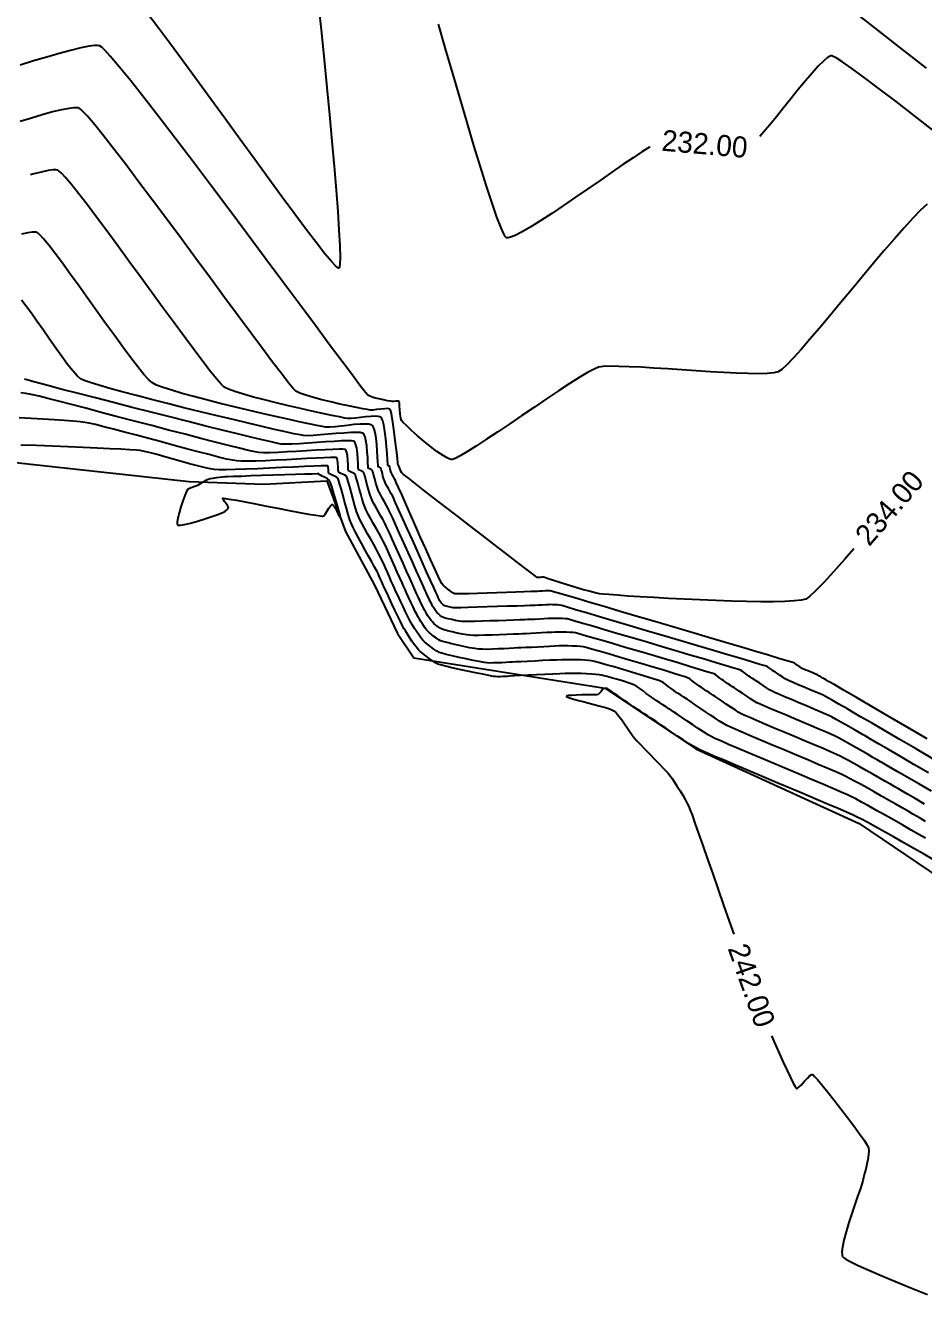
# Model space of a CAD drawing. Header units: metres. Extents: x 708931 to 723899, y 5405153 to 5413472.
# Drawn here: x 709429.8 to 709600.9, y 5411694.6 to 5411936.3 of the extents above; entities that cross this region are included whole.
import ezdxf

# ---------------------------------------------------------------- set-up
doc = ezdxf.new("R2010")
doc.units = ezdxf.units.M
doc.header["$LTSCALE"] = 12.7
doc.header["$MEASUREMENT"] = 0
for name, color, linetype in [('CONT-MJR1', 252, 'Continuous'), ('CONT-MNR1', 251, 'Continuous'), ('contornos2', 7, 'Continuous')]:
    doc.layers.add(name, color=color, linetype=linetype)

msp = doc.modelspace()

# ---------------------------------------------------------------- linework, layer by layer
at = {"layer": 'CONT-MJR1', "flags": 128}
for points, elevation in [([(709601.56, 5411800.42), (709597.72, 5411802.66), (709594.13, 5411804.75), (709590.89, 5411806.64), (709588.05, 5411808.29), (709585.71, 5411809.66), (709583.92, 5411810.7), (709582.77, 5411811.37), (709582.34, 5411811.62), (709582.05, 5411811.79), (709581.68, 5411812), (709581.28, 5411812.23), (709580.91, 5411812.43), (709580.62, 5411812.59), (709580.28, 5411812.74), (709579.74, 5411812.97), (709579.1, 5411813.24), (709578.48, 5411813.5), (709577.98, 5411813.71), (709577.73, 5411813.82), (709577.53, 5411813.95), (709577.27, 5411814.12), (709577.03, 5411814.28), (709576.89, 5411814.38), (709576.76, 5411814.46), (709576.6, 5411814.57), (709576.48, 5411814.65), (709576.37, 5411814.73), (709576.24, 5411814.82), (709576.13, 5411814.89), (709575.78, 5411815), (709574.82, 5411815.29), (709573.31, 5411815.74), (709571.32, 5411816.33), (709568.91, 5411817.04), (709566.16, 5411817.86), (709563.14, 5411818.75), (709559.91, 5411819.71), (709556.54, 5411820.71), (709553.1, 5411821.73), (709549.66, 5411822.75), (709546.29, 5411823.75), (709543.06, 5411824.7), (709540.03, 5411825.6), (709537.27, 5411826.41), (709534.85, 5411827.13), (709532.85, 5411827.72), (709531.33, 5411828.17), (709530.35, 5411828.45), (709529.99, 5411828.56), (709529.72, 5411828.58), (709529.37, 5411828.59), (709529.1, 5411828.59), (709528.79, 5411828.58), (709528.29, 5411828.56), (709527.75, 5411828.53), (709527.33, 5411828.51), (709526.95, 5411828.5), (709526.08, 5411828.46), (709524.8, 5411828.4), (709523.22, 5411828.34), (709521.44, 5411828.27), (709519.55, 5411828.2), (709517.66, 5411828.14), (709515.87, 5411828.08), (709514.26, 5411828.04), (709512.95, 5411828.02), (709512.03, 5411828.02), (709511.59, 5411828.06), (709511.21, 5411828.23), (709510.75, 5411828.53), (709510.26, 5411828.9), (709509.78, 5411829.3), (709509.37, 5411829.68), (709509.08, 5411830), (709508.85, 5411830.43), (709508.39, 5411831.41), (709507.73, 5411832.83), (709506.93, 5411834.6), (709506.02, 5411836.63), (709505.05, 5411838.79), (709504.07, 5411841.01), (709503.11, 5411843.16), (709502.23, 5411845.17), (709501.45, 5411846.92), (709500.83, 5411848.31), (709500.42, 5411849.25), (709500.25, 5411849.64), (709500.08, 5411849.95), (709499.86, 5411850.34), (709499.64, 5411850.73), (709499.5, 5411851.03), (709499.39, 5411851.35), (709499.27, 5411851.78), (709499.16, 5411852.17), (709499.1, 5411852.36), (709498.97, 5411852.42), (709498.84, 5411852.49), (709498.82, 5411852.8), (709498.76, 5411853.59), (709498.67, 5411854.73), (709498.55, 5411856.1), (709498.4, 5411857.56), (709498.22, 5411858.97), (709498.02, 5411860.21), (709497.84, 5411860.98), (709497.69, 5411861.39), (709497.58, 5411861.57), (709497.53, 5411861.63), (709497.47, 5411861.67), (709497.3, 5411861.75), (709496.96, 5411861.83), (709496.4, 5411861.86), (709495.54, 5411861.82), (709494.58, 5411861.72), (709493.59, 5411861.6), (709492.65, 5411861.48), (709491.83, 5411861.41), (709491.19, 5411861.42), (709490.63, 5411861.51), (709489.59, 5411861.71), (709488.14, 5411862), (709486.37, 5411862.37), (709484.35, 5411862.81), (709482.16, 5411863.3), (709479.87, 5411863.83), (709477.56, 5411864.38), (709475.31, 5411864.95), (709473.2, 5411865.5), (709471.3, 5411866.04), (709469.69, 5411866.55), (709468.44, 5411867.01), (709467.64, 5411867.41), (709467.07, 5411867.94), (709466.18, 5411868.96), (709465, 5411870.43), (709463.57, 5411872.29), (709461.92, 5411874.48), (709460.09, 5411876.94), (709458.12, 5411879.62), (709456.04, 5411882.46), (709453.88, 5411885.41), (709451.7, 5411888.41), (709449.51, 5411891.4), (709447.37, 5411894.32), (709445.3, 5411897.13), (709443.34, 5411899.76), (709441.53, 5411902.16), (709439.9, 5411904.27), (709438.49, 5411906.03), (709437.35, 5411907.39), (709436.64, 5411908.16), (709436.24, 5411908.52), (709436.05, 5411908.66), (709435.97, 5411908.69), (709435.85, 5411908.72), (709435.57, 5411908.76), (709435.04, 5411908.75), (709434.14, 5411908.64), (709432.75, 5411908.35), (709431.13, 5411907.93), (709430.76, 5411907.82)], 235), ([(709601.23, 5411784.72), (709600.2, 5411785.32), (709599.52, 5411785.71), (709598.82, 5411786.11), (709597.89, 5411786.64), (709596.78, 5411787.27), (709595.54, 5411787.99), (709594.2, 5411788.75), (709592.81, 5411789.54), (709591.42, 5411790.33), (709590.08, 5411791.08), (709588.82, 5411791.78), (709587.7, 5411792.4), (709586.77, 5411792.9), (709586.05, 5411793.27), (709585.31, 5411793.61), (709584.14, 5411794.13), (709582.61, 5411794.78), (709580.8, 5411795.55), (709578.78, 5411796.41), (709576.62, 5411797.31), (709574.41, 5411798.25), (709572.2, 5411799.17), (709570.09, 5411800.06), (709568.13, 5411800.89), (709566.41, 5411801.62), (709564.99, 5411802.24), (709563.96, 5411802.69), (709563.38, 5411802.97), (709562.77, 5411803.32), (709562.01, 5411803.79), (709561.15, 5411804.35), (709560.24, 5411804.96), (709559.34, 5411805.57), (709558.49, 5411806.15), (709557.75, 5411806.65), (709557.17, 5411807.05), (709556.81, 5411807.29), (709556.37, 5411807.58), (709555.79, 5411807.96), (709555.16, 5411808.37), (709554.54, 5411808.78), (709553.99, 5411809.14), (709553.59, 5411809.41), (709553.21, 5411809.68), (709552.75, 5411810.03), (709552.23, 5411810.42), (709551.71, 5411810.81), (709551.23, 5411811.13), (709550.84, 5411811.36), (709550.41, 5411811.52), (709549.54, 5411811.81), (709548.32, 5411812.19), (709546.85, 5411812.64), (709545.22, 5411813.13), (709543.54, 5411813.62), (709541.9, 5411814.11), (709540.38, 5411814.54), (709539.1, 5411814.9), (709538.14, 5411815.16), (709537.59, 5411815.28), (709537.03, 5411815.35), (709536.3, 5411815.41), (709535.49, 5411815.45), (709534.65, 5411815.47), (709533.83, 5411815.49), (709533.11, 5411815.5), (709532.53, 5411815.5), (709531.93, 5411815.48), (709530.94, 5411815.44), (709529.68, 5411815.39), (709528.26, 5411815.32), (709526.78, 5411815.24), (709525.36, 5411815.17), (709524.11, 5411815.1), (709523.13, 5411815.06), (709522.55, 5411815.03), (709522, 5411815), (709521.31, 5411814.97), (709520.53, 5411814.93), (709519.73, 5411814.89), (709518.95, 5411814.87), (709518.26, 5411814.86), (709517.72, 5411814.89), (709517.15, 5411814.97), (709516.23, 5411815.14), (709515.05, 5411815.37), (709513.73, 5411815.65), (709512.37, 5411815.94), (709511.07, 5411816.23), (709509.94, 5411816.5), (709509.08, 5411816.72), (709508.6, 5411816.88), (709508.15, 5411817.13), (709507.59, 5411817.5), (709506.99, 5411817.94), (709506.4, 5411818.4), (709505.88, 5411818.84), (709505.5, 5411819.2), (709505.16, 5411819.6), (709504.75, 5411820.16), (709504.32, 5411820.8), (709503.89, 5411821.45), (709503.52, 5411822.05), (709503.24, 5411822.52), (709503, 5411822.98), (709502.64, 5411823.7), (709502.2, 5411824.6), (709501.72, 5411825.62), (709501.22, 5411826.66), (709500.76, 5411827.65), (709500.36, 5411828.5), (709500.07, 5411829.13), (709499.8, 5411829.72), (709499.47, 5411830.45), (709499.11, 5411831.28), (709498.72, 5411832.15), (709498.34, 5411833.02), (709497.97, 5411833.85), (709497.63, 5411834.58), (709497.36, 5411835.16), (709497.06, 5411835.72), (709496.64, 5411836.49), (709496.12, 5411837.41), (709495.55, 5411838.43), (709494.96, 5411839.49), (709494.38, 5411840.53), (709493.87, 5411841.5), (709493.44, 5411842.33), (709493.15, 5411842.97), (709492.87, 5411843.74), (709492.55, 5411844.78), (709492.21, 5411845.97), (709491.87, 5411847.21), (709491.55, 5411848.39), (709491.27, 5411849.4), (709491.06, 5411850.12), (709490.93, 5411850.45), (709490.63, 5411850.65), (709490.18, 5411850.84), (709489.74, 5411851.03), (709489.46, 5411851.23), (709489.38, 5411851.59), (709489.34, 5411852.22), (709489.3, 5411852.95), (709489.25, 5411853.47), (709489.18, 5411853.77), (709489.11, 5411853.91), (709489.07, 5411853.95), (709489.04, 5411853.96), (709488.93, 5411853.98), (709488.6, 5411854), (709487.91, 5411853.99), (709486.7, 5411853.95), (709485.18, 5411853.88), (709483.41, 5411853.79), (709481.49, 5411853.69), (709479.48, 5411853.58), (709477.47, 5411853.48), (709475.52, 5411853.39), (709473.73, 5411853.32), (709472.16, 5411853.28), (709470.9, 5411853.28), (709470.02, 5411853.33), (709469.26, 5411853.46), (709468.09, 5411853.71), (709466.57, 5411854.08), (709464.75, 5411854.54), (709462.69, 5411855.08), (709460.46, 5411855.67), (709458.11, 5411856.3), (709455.69, 5411856.95), (709453.28, 5411857.6), (709450.91, 5411858.24), (709448.66, 5411858.84), (709446.57, 5411859.38), (709444.72, 5411859.86), (709443.15, 5411860.25), (709441.92, 5411860.53), (709441.1, 5411860.69), (709440.18, 5411860.8), (709438.85, 5411860.92), (709437.18, 5411861.05), (709435.25, 5411861.19), (709433.12, 5411861.32), (709430.87, 5411861.45), (709428.57, 5411861.56)], 240)]:
    msp.add_lwpolyline(points, dxfattribs=dict(at, elevation=elevation))
at = {"layer": 'CONT-MNR1', "flags": 128}
for points, elevation in [([(709485.63, 5411939.92), (709486.15, 5411934.88), (709486.67, 5411929.7), (709487.18, 5411924.46), (709487.68, 5411919.27), (709488.15, 5411914.22), (709488.58, 5411909.41), (709488.95, 5411904.91), (709489.27, 5411900.84), (709489.5, 5411897.28), (709489.66, 5411894.33), (709489.71, 5411892.08), (709489.68, 5411890.85), (709489.6, 5411890.28), (709489.53, 5411890.09), (709489.48, 5411890.05), (709489.43, 5411890.05), (709489.26, 5411890.13), (709488.87, 5411890.46), (709488.12, 5411891.26), (709486.83, 5411892.79), (709485.2, 5411894.86), (709483.27, 5411897.39), (709481.08, 5411900.32), (709478.69, 5411903.57), (709476.13, 5411907.07), (709473.45, 5411910.75), (709470.69, 5411914.56), (709467.9, 5411918.41), (709465.12, 5411922.23), (709462.39, 5411925.97), (709459.77, 5411929.54), (709457.29, 5411932.88), (709455, 5411935.92), (709452.95, 5411938.59)], 232), ([(709601.4, 5411928.15), (709596.29, 5411932.12), (709591.25, 5411936.04), (709586.37, 5411939.84)], 231), ([(709548.74, 5411913.16), (709548.62, 5411913.09), (709547.21, 5411912.2), (709545.52, 5411911.07), (709543.59, 5411909.76), (709541.48, 5411908.3), (709539.24, 5411906.75), (709536.92, 5411905.15), (709534.58, 5411903.54), (709532.27, 5411901.97), (709530.05, 5411900.48), (709527.96, 5411899.12), (709526.06, 5411897.94), (709524.4, 5411896.97), (709523.03, 5411896.26), (709522.19, 5411895.92), (709521.72, 5411895.8), (709521.5, 5411895.8), (709521.41, 5411895.82), (709521.34, 5411895.86), (709521.18, 5411896.05), (709520.88, 5411896.57), (709520.38, 5411897.7), (709519.6, 5411899.76), (709518.68, 5411902.44), (709517.63, 5411905.67), (709516.47, 5411909.36), (709515.22, 5411913.43), (709513.91, 5411917.8), (709512.56, 5411922.37), (709511.18, 5411927.08), (709509.8, 5411931.83), (709508.43, 5411936.53)], 232), ([(709601.53, 5411902.23), (709600.28, 5411901.06), (709598.81, 5411899.54), (709597.14, 5411897.72), (709595.31, 5411895.65), (709593.36, 5411893.38), (709591.32, 5411890.97), (709589.22, 5411888.47), (709587.11, 5411885.94), (709585.02, 5411883.42), (709582.97, 5411880.97), (709581.02, 5411878.65), (709579.19, 5411876.51), (709577.52, 5411874.59), (709576.05, 5411872.96), (709574.8, 5411871.67), (709573.83, 5411870.76), (709573.15, 5411870.31), (709572.33, 5411870.11), (709571.07, 5411869.99), (709569.43, 5411869.95), (709567.46, 5411869.98), (709565.23, 5411870.06), (709562.78, 5411870.17), (709560.19, 5411870.33), (709557.51, 5411870.5), (709554.8, 5411870.68), (709552.11, 5411870.86), (709549.5, 5411871.03), (709547.04, 5411871.17), (709544.79, 5411871.29), (709542.79, 5411871.35), (709541.11, 5411871.37), (709539.81, 5411871.32), (709538.95, 5411871.19), (709538.08, 5411870.83), (709536.81, 5411870.15), (709535.22, 5411869.2), (709533.36, 5411868.02), (709531.29, 5411866.66), (709529.06, 5411865.18), (709526.73, 5411863.61), (709524.36, 5411862), (709522.02, 5411860.41), (709519.75, 5411858.88), (709517.61, 5411857.46), (709515.67, 5411856.19), (709513.98, 5411855.12), (709512.6, 5411854.31), (709511.76, 5411853.87), (709511.3, 5411853.68), (709511.08, 5411853.62), (709511, 5411853.62), (709510.88, 5411853.63), (709510.61, 5411853.7), (709510.11, 5411853.91), (709509.32, 5411854.36), (709508.17, 5411855.13), (709506.93, 5411856.07), (709505.66, 5411857.1), (709504.43, 5411858.15), (709503.32, 5411859.14), (709502.4, 5411860), (709501.76, 5411860.65), (709501.44, 5411861.02), (709501.28, 5411861.51), (709501.17, 5411862.23), (709501.1, 5411863.05), (709501.04, 5411863.83), (709501, 5411864.33), (709500.96, 5411864.58), (709500.93, 5411864.68), (709500.92, 5411864.7), (709500.89, 5411864.72), (709500.8, 5411864.74), (709500.63, 5411864.74), (709500.33, 5411864.72), (709499.95, 5411864.67), (709499.66, 5411864.66), (709499.36, 5411864.7), (709498.76, 5411864.81), (709497.97, 5411864.96), (709497.09, 5411865.15), (709496.23, 5411865.37), (709495.5, 5411865.61), (709494.99, 5411865.85), (709494.56, 5411866.35), (709493.56, 5411867.65), (709492.05, 5411869.65), (709490.08, 5411872.29), (709487.71, 5411875.47), (709485.01, 5411879.1), (709482.03, 5411883.12), (709478.83, 5411887.43), (709475.47, 5411891.95), (709472.01, 5411896.6), (709468.5, 5411901.29), (709465.01, 5411905.94), (709461.59, 5411910.48), (709458.3, 5411914.8), (709455.21, 5411918.84), (709452.36, 5411922.51), (709449.83, 5411925.72), (709447.66, 5411928.39), (709445.92, 5411930.44), (709444.88, 5411931.58), (709444.32, 5411932.12), (709444.05, 5411932.31), (709443.96, 5411932.35), (709443.84, 5411932.39), (709443.54, 5411932.42), (709442.95, 5411932.41), (709441.93, 5411932.29), (709440.31, 5411931.98), (709438.38, 5411931.52), (709436.2, 5411930.93), (709433.83, 5411930.25), (709431.33, 5411929.49), (709428.78, 5411928.69)], 233), ([(709602.88, 5411916.1), (709599.13, 5411919.03), (709595.61, 5411921.75), (709592.4, 5411924.2), (709589.56, 5411926.33), (709587.17, 5411928.08), (709585.28, 5411929.39), (709584.17, 5411930.08), (709583.61, 5411930.37), (709583.36, 5411930.46), (709583.28, 5411930.46), (709583.18, 5411930.45), (709582.94, 5411930.36), (709582.51, 5411930.09), (709581.82, 5411929.52), (709580.79, 5411928.5), (709579.62, 5411927.2), (709578.34, 5411925.69), (709576.98, 5411924.04), (709575.59, 5411922.31), (709574.19, 5411920.57), (709572.84, 5411918.88), (709571.55, 5411917.31), (709570.38, 5411915.93), (709569.66, 5411915.14)], 232), ([(709587.56, 5411836.59), (709585.85, 5411834.65), (709583.69, 5411832.24), (709581.82, 5411830.22), (709580.29, 5411828.64), (709579.14, 5411827.56), (709578.41, 5411827.05), (709577.56, 5411826.83), (709576.21, 5411826.68), (709574.44, 5411826.58), (709572.29, 5411826.53), (709569.84, 5411826.53), (709567.15, 5411826.57), (709564.28, 5411826.64), (709561.3, 5411826.74), (709558.26, 5411826.87), (709555.24, 5411827.01), (709552.29, 5411827.16), (709549.49, 5411827.31), (709546.88, 5411827.47), (709544.54, 5411827.62), (709542.53, 5411827.76), (709540.91, 5411827.89), (709539.75, 5411827.99), (709539.11, 5411828.06), (709538.28, 5411828.23), (709537.17, 5411828.52), (709535.85, 5411828.89), (709534.42, 5411829.32), (709532.97, 5411829.76), (709531.59, 5411830.2), (709530.36, 5411830.59), (709529.37, 5411830.92), (709528.71, 5411831.13), (709528.47, 5411831.21), (709528.41, 5411831.21), (709528.35, 5411831.21), (709528.29, 5411831.21), (709528.15, 5411831.19), (709527.84, 5411831.17), (709527.5, 5411831.15), (709527.25, 5411831.18), (709526.93, 5411831.41), (709526.09, 5411832.04), (709524.81, 5411833.01), (709523.17, 5411834.27), (709521.22, 5411835.76), (709519.06, 5411837.43), (709516.75, 5411839.2), (709514.37, 5411841.04), (709511.99, 5411842.88), (709509.68, 5411844.67), (709507.51, 5411846.34), (709505.57, 5411847.85), (709503.93, 5411849.13), (709502.65, 5411850.13), (709501.81, 5411850.79), (709501.49, 5411851.06), (709501.29, 5411851.4), (709501.08, 5411851.9), (709500.9, 5411852.34), (709500.82, 5411852.53), (709500.8, 5411852.59), (709500.77, 5411852.64), (709500.75, 5411852.69), (709500.74, 5411852.74), (709500.71, 5411853.02), (709500.63, 5411853.78), (709500.5, 5411854.92), (709500.34, 5411856.29), (709500.16, 5411857.8), (709499.97, 5411859.32), (709499.76, 5411860.73), (709499.57, 5411861.92), (709499.42, 5411862.64), (709499.32, 5411862.99), (709499.25, 5411863.13), (709499.22, 5411863.16), (709499.17, 5411863.2), (709499.02, 5411863.25), (709498.72, 5411863.3), (709498.21, 5411863.29), (709497.46, 5411863.22), (709496.67, 5411863.12), (709495.96, 5411863.04), (709495.43, 5411863.04), (709494.95, 5411863.11), (709494.05, 5411863.28), (709492.81, 5411863.52), (709491.32, 5411863.82), (709489.67, 5411864.18), (709487.94, 5411864.57), (709486.23, 5411864.99), (709484.62, 5411865.42), (709483.21, 5411865.84), (709482.07, 5411866.25), (709481.31, 5411866.63), (709480.8, 5411867.15), (709479.85, 5411868.29), (709478.53, 5411869.98), (709476.86, 5411872.17), (709474.91, 5411874.77), (709472.7, 5411877.74), (709470.29, 5411880.99), (709467.71, 5411884.48), (709465.03, 5411888.12), (709462.27, 5411891.86), (709459.48, 5411895.63), (709456.71, 5411899.36), (709454.01, 5411902.99), (709451.41, 5411906.45), (709448.96, 5411909.69), (709446.71, 5411912.62), (709444.7, 5411915.19), (709442.98, 5411917.33), (709441.58, 5411918.98), (709440.74, 5411919.89), (709440.27, 5411920.32), (709440.05, 5411920.48), (709439.96, 5411920.52), (709439.85, 5411920.55), (709439.57, 5411920.59), (709439.03, 5411920.58), (709438.09, 5411920.47), (709436.64, 5411920.19), (709434.92, 5411919.78), (709432.99, 5411919.25), (709430.91, 5411918.63), (709428.75, 5411917.96)], 234), ([(709602.59, 5411796.65), (709599.28, 5411798.58), (709596.19, 5411800.38), (709593.38, 5411802.02), (709590.91, 5411803.45), (709588.86, 5411804.65), (709587.27, 5411805.57), (709586.22, 5411806.18), (709585.77, 5411806.44), (709585.31, 5411806.7), (709584.74, 5411807.04), (709584.09, 5411807.41), (709583.41, 5411807.79), (709582.76, 5411808.16), (709582.18, 5411808.48), (709581.71, 5411808.72), (709581.16, 5411808.97), (709580.31, 5411809.34), (709579.25, 5411809.79), (709578.11, 5411810.27), (709576.98, 5411810.74), (709575.99, 5411811.16), (709575.25, 5411811.48), (709574.86, 5411811.65), (709574.49, 5411811.87), (709574.02, 5411812.18), (709573.53, 5411812.51), (709573.12, 5411812.79), (709572.87, 5411812.96), (709572.66, 5411813.1), (709572.38, 5411813.28), (709572.1, 5411813.47), (709571.9, 5411813.6), (709571.72, 5411813.73), (709571.49, 5411813.9), (709571.26, 5411814.07), (709571.07, 5411814.19), (709570.69, 5411814.31), (709569.67, 5411814.61), (709568.1, 5411815.09), (709566.04, 5411815.7), (709563.59, 5411816.43), (709560.81, 5411817.25), (709557.79, 5411818.15), (709554.62, 5411819.09), (709551.36, 5411820.06), (709548.1, 5411821.02), (709544.91, 5411821.96), (709541.89, 5411822.86), (709539.1, 5411823.68), (709536.63, 5411824.41), (709534.56, 5411825.02), (709532.96, 5411825.49), (709531.92, 5411825.79), (709531.51, 5411825.9), (709531.14, 5411825.94), (709530.65, 5411825.96), (709530.16, 5411825.97), (709529.78, 5411825.98), (709529.45, 5411825.97), (709528.9, 5411825.94), (709528.22, 5411825.91), (709527.51, 5411825.87), (709526.86, 5411825.84), (709526.38, 5411825.81), (709525.86, 5411825.8), (709524.82, 5411825.76), (709523.36, 5411825.72), (709521.61, 5411825.66), (709519.69, 5411825.6), (709517.72, 5411825.54), (709515.82, 5411825.49), (709514.11, 5411825.44), (709512.71, 5411825.4), (709511.74, 5411825.38), (709511.33, 5411825.38), (709510.93, 5411825.44), (709510.41, 5411825.55), (709509.93, 5411825.67), (709509.66, 5411825.74), (709509.48, 5411825.86), (709509.26, 5411826.02), (709509.1, 5411826.17), (709508.96, 5411826.34), (709508.8, 5411826.58), (709508.68, 5411826.77), (709508.58, 5411826.98), (709508.41, 5411827.33), (709508.24, 5411827.7), (709508.11, 5411827.98), (709507.94, 5411828.34), (709507.55, 5411829.23), (709506.95, 5411830.55), (709506.2, 5411832.21), (709505.35, 5411834.12), (709504.43, 5411836.18), (709503.48, 5411838.29), (709502.55, 5411840.36), (709501.68, 5411842.29), (709500.92, 5411843.99), (709500.3, 5411845.36), (709499.87, 5411846.31), (709499.67, 5411846.74), (709499.47, 5411847.11), (709499.21, 5411847.58), (709498.92, 5411848.1), (709498.63, 5411848.61), (709498.39, 5411849.07), (709498.23, 5411849.42), (709498.07, 5411849.88), (709497.88, 5411850.53), (709497.7, 5411851.19), (709497.55, 5411851.73), (709497.47, 5411851.98), (709497.32, 5411852.06), (709497.11, 5411852.15), (709496.97, 5411852.24), (709496.94, 5411852.51), (709496.91, 5411853.17), (709496.87, 5411854.13), (709496.8, 5411855.28), (709496.7, 5411856.5), (709496.56, 5411857.7), (709496.38, 5411858.77), (709496.19, 5411859.46), (709496.03, 5411859.85), (709495.9, 5411860.03), (709495.84, 5411860.09), (709495.77, 5411860.15), (709495.58, 5411860.23), (709495.2, 5411860.32), (709494.54, 5411860.37), (709493.52, 5411860.34), (709492.36, 5411860.25), (709491.13, 5411860.11), (709489.9, 5411859.97), (709488.75, 5411859.85), (709487.74, 5411859.78), (709486.96, 5411859.8), (709486.36, 5411859.9), (709485.27, 5411860.11), (709483.78, 5411860.41), (709481.93, 5411860.81), (709479.78, 5411861.27), (709477.41, 5411861.8), (709474.87, 5411862.38), (709472.23, 5411863), (709469.54, 5411863.64), (709466.87, 5411864.3), (709464.28, 5411864.95), (709461.84, 5411865.59), (709459.61, 5411866.21), (709457.64, 5411866.79), (709456, 5411867.33), (709454.76, 5411867.8), (709453.97, 5411868.2), (709453.29, 5411868.79), (709452.35, 5411869.83), (709451.2, 5411871.24), (709449.86, 5411872.96), (709448.38, 5411874.95), (709446.79, 5411877.13), (709445.11, 5411879.45), (709443.4, 5411881.84), (709441.68, 5411884.25), (709439.99, 5411886.61), (709438.37, 5411888.87), (709436.85, 5411890.97), (709435.46, 5411892.84), (709434.24, 5411894.42), (709433.23, 5411895.66), (709432.6, 5411896.36), (709432.23, 5411896.7), (709432.05, 5411896.82), (709431.97, 5411896.86), (709431.86, 5411896.89), (709431.59, 5411896.92), (709431.09, 5411896.91), (709430.27, 5411896.8), (709429.02, 5411896.52)], 236), ([(709601.8, 5411793.94), (709599, 5411795.57), (709596.44, 5411797.06), (709594.17, 5411798.38), (709592.25, 5411799.49), (709590.74, 5411800.37), (709589.71, 5411800.97), (709589.21, 5411801.26), (709588.59, 5411801.61), (709587.81, 5411802.06), (709586.94, 5411802.56), (709586.02, 5411803.09), (709585.09, 5411803.62), (709584.21, 5411804.11), (709583.43, 5411804.53), (709582.79, 5411804.86), (709582.15, 5411805.15), (709581.18, 5411805.58), (709579.95, 5411806.1), (709578.57, 5411806.69), (709577.11, 5411807.29), (709575.68, 5411807.89), (709574.37, 5411808.45), (709573.25, 5411808.92), (709572.43, 5411809.28), (709571.99, 5411809.48), (709571.53, 5411809.76), (709570.93, 5411810.14), (709570.28, 5411810.58), (709569.66, 5411811), (709569.16, 5411811.34), (709568.86, 5411811.54), (709568.6, 5411811.71), (709568.25, 5411811.94), (709567.89, 5411812.17), (709567.56, 5411812.39), (709567.32, 5411812.55), (709567.04, 5411812.76), (709566.68, 5411813.03), (709566.31, 5411813.3), (709566.01, 5411813.48), (709565.64, 5411813.6), (709564.69, 5411813.89), (709563.22, 5411814.33), (709561.34, 5411814.9), (709559.1, 5411815.57), (709556.58, 5411816.32), (709553.87, 5411817.12), (709551.05, 5411817.96), (709548.18, 5411818.81), (709545.35, 5411819.65), (709542.63, 5411820.45), (709540.1, 5411821.2), (709537.84, 5411821.86), (709535.93, 5411822.42), (709534.43, 5411822.85), (709533.44, 5411823.14), (709533.03, 5411823.25), (709532.61, 5411823.29), (709532.05, 5411823.33), (709531.46, 5411823.35), (709530.9, 5411823.35), (709530.47, 5411823.36), (709530.07, 5411823.35), (709529.42, 5411823.32), (709528.6, 5411823.28), (709527.7, 5411823.23), (709526.81, 5411823.18), (709526.02, 5411823.14), (709525.42, 5411823.12), (709524.89, 5411823.1), (709523.98, 5411823.07), (709522.78, 5411823.02), (709521.37, 5411822.97), (709519.83, 5411822.92), (709518.26, 5411822.87), (709516.75, 5411822.82), (709515.37, 5411822.78), (709514.21, 5411822.76), (709513.37, 5411822.75), (709512.92, 5411822.76), (709512.41, 5411822.83), (709511.72, 5411822.96), (709510.97, 5411823.12), (709510.27, 5411823.28), (709509.71, 5411823.43), (709509.4, 5411823.53), (709509.12, 5411823.69), (709508.77, 5411823.94), (709508.44, 5411824.2), (709508.2, 5411824.42), (709507.99, 5411824.68), (709507.74, 5411825.04), (709507.5, 5411825.42), (709507.32, 5411825.71), (709507.16, 5411826.04), (709506.89, 5411826.57), (709506.59, 5411827.21), (709506.31, 5411827.81), (709506.1, 5411828.27), (709505.91, 5411828.68), (709505.52, 5411829.56), (709504.95, 5411830.82), (709504.26, 5411832.36), (709503.48, 5411834.1), (709502.66, 5411835.93), (709501.83, 5411837.78), (709501.04, 5411839.54), (709500.33, 5411841.11), (709499.74, 5411842.42), (709499.32, 5411843.36), (709499.09, 5411843.85), (709498.85, 5411844.3), (709498.53, 5411844.88), (709498.17, 5411845.53), (709497.8, 5411846.19), (709497.45, 5411846.82), (709497.16, 5411847.38), (709496.96, 5411847.8), (709496.77, 5411848.36), (709496.54, 5411849.12), (709496.31, 5411849.95), (709496.1, 5411850.73), (709495.93, 5411851.32), (709495.83, 5411851.59), (709495.61, 5411851.73), (709495.3, 5411851.86), (709495.09, 5411851.99), (709495.06, 5411852.28), (709495.02, 5411852.97), (709494.97, 5411853.94), (709494.9, 5411855.06), (709494.79, 5411856.21), (709494.64, 5411857.25), (709494.47, 5411857.94), (709494.32, 5411858.32), (709494.21, 5411858.49), (709494.15, 5411858.56), (709494.09, 5411858.6), (709493.92, 5411858.66), (709493.54, 5411858.73), (709492.85, 5411858.77), (709491.73, 5411858.74), (709490.4, 5411858.66), (709488.95, 5411858.54), (709487.46, 5411858.41), (709486.01, 5411858.29), (709484.68, 5411858.2), (709483.56, 5411858.15), (709482.72, 5411858.18), (709482.09, 5411858.29), (709480.92, 5411858.53), (709479.29, 5411858.89), (709477.25, 5411859.35), (709474.87, 5411859.9), (709472.2, 5411860.52), (709469.32, 5411861.2), (709466.28, 5411861.93), (709463.15, 5411862.7), (709459.98, 5411863.48), (709456.84, 5411864.26), (709453.8, 5411865.04), (709450.91, 5411865.79), (709448.24, 5411866.5), (709445.84, 5411867.16), (709443.79, 5411867.75), (709442.14, 5411868.26), (709440.95, 5411868.67), (709440.29, 5411868.98), (709439.64, 5411869.55), (709438.81, 5411870.49), (709437.82, 5411871.73), (709436.73, 5411873.21), (709435.56, 5411874.84), (709434.35, 5411876.55), (709433.14, 5411878.29), (709431.97, 5411879.97), (709430.88, 5411881.52), (709429.89, 5411882.87), (709429.06, 5411883.95)], 237), ([(709602.36, 5411790.44), (709599.92, 5411791.86), (709597.71, 5411793.14), (709595.82, 5411794.24), (709594.3, 5411795.11), (709593.22, 5411795.74), (709592.64, 5411796.07), (709592, 5411796.44), (709591.21, 5411796.9), (709590.3, 5411797.42), (709589.31, 5411797.99), (709588.28, 5411798.58), (709587.25, 5411799.16), (709586.26, 5411799.72), (709585.34, 5411800.23), (709584.53, 5411800.66), (709583.88, 5411801), (709583.21, 5411801.31), (709582.2, 5411801.75), (709580.91, 5411802.3), (709579.43, 5411802.93), (709577.82, 5411803.61), (709576.16, 5411804.3), (709574.52, 5411804.99), (709572.97, 5411805.64), (709571.58, 5411806.23), (709570.42, 5411806.72), (709569.58, 5411807.09), (709569.12, 5411807.31), (709568.59, 5411807.62), (709567.91, 5411808.05), (709567.16, 5411808.55), (709566.41, 5411809.06), (709565.72, 5411809.53), (709565.17, 5411809.9), (709564.84, 5411810.13), (709564.48, 5411810.36), (709564.02, 5411810.67), (709563.52, 5411810.99), (709563.07, 5411811.29), (709562.74, 5411811.51), (709562.44, 5411811.72), (709562.07, 5411812.01), (709561.66, 5411812.32), (709561.27, 5411812.59), (709560.96, 5411812.78), (709560.55, 5411812.91), (709559.58, 5411813.21), (709558.12, 5411813.66), (709556.26, 5411814.22), (709554.08, 5411814.87), (709551.69, 5411815.58), (709549.16, 5411816.33), (709546.58, 5411817.1), (709544.04, 5411817.85), (709541.63, 5411818.56), (709539.43, 5411819.2), (709537.54, 5411819.75), (709536.04, 5411820.19), (709535.01, 5411820.47), (709534.55, 5411820.59), (709534.1, 5411820.65), (709533.51, 5411820.69), (709532.86, 5411820.71), (709532.21, 5411820.73), (709531.62, 5411820.74), (709531.16, 5411820.74), (709530.71, 5411820.73), (709530, 5411820.7), (709529.1, 5411820.65), (709528.08, 5411820.6), (709527.03, 5411820.55), (709526.03, 5411820.49), (709525.14, 5411820.45), (709524.46, 5411820.42), (709523.77, 5411820.39), (709522.75, 5411820.35), (709521.49, 5411820.3), (709520.1, 5411820.24), (709518.68, 5411820.19), (709517.31, 5411820.15), (709516.09, 5411820.12), (709515.13, 5411820.11), (709514.52, 5411820.14), (709513.87, 5411820.23), (709513, 5411820.38), (709512.03, 5411820.58), (709511.06, 5411820.8), (709510.19, 5411821.01), (709509.51, 5411821.19), (709509.13, 5411821.31), (709508.8, 5411821.5), (709508.39, 5411821.78), (709507.96, 5411822.1), (709507.58, 5411822.42), (709507.3, 5411822.68), (709507.05, 5411822.98), (709506.76, 5411823.4), (709506.45, 5411823.86), (709506.17, 5411824.3), (709505.96, 5411824.65), (709505.8, 5411824.96), (709505.55, 5411825.47), (709505.24, 5411826.1), (709504.91, 5411826.79), (709504.59, 5411827.48), (709504.3, 5411828.09), (709504.09, 5411828.56), (709503.88, 5411829.01), (709503.5, 5411829.86), (709502.99, 5411831), (709502.38, 5411832.37), (709501.71, 5411833.86), (709501.02, 5411835.41), (709500.34, 5411836.92), (709499.72, 5411838.32), (709499.18, 5411839.51), (709498.76, 5411840.41), (709498.51, 5411840.95), (709498.24, 5411841.47), (709497.89, 5411842.12), (709497.48, 5411842.85), (709497.05, 5411843.62), (709496.62, 5411844.38), (709496.23, 5411845.09), (709495.91, 5411845.71), (709495.69, 5411846.19), (709495.47, 5411846.8), (709495.22, 5411847.63), (709494.96, 5411848.56), (709494.7, 5411849.5), (709494.48, 5411850.33), (709494.3, 5411850.94), (709494.2, 5411851.21), (709494, 5411851.34), (709493.7, 5411851.47), (709493.4, 5411851.6), (709493.21, 5411851.74), (709493.17, 5411852.06), (709493.13, 5411852.76), (709493.07, 5411853.71), (709493, 5411854.76), (709492.88, 5411855.76), (709492.74, 5411856.42), (709492.61, 5411856.79), (709492.51, 5411856.96), (709492.45, 5411857.02), (709492.41, 5411857.05), (709492.26, 5411857.1), (709491.89, 5411857.15), (709491.19, 5411857.17), (709490.01, 5411857.14), (709488.58, 5411857.07), (709486.98, 5411856.96), (709485.29, 5411856.85), (709483.6, 5411856.73), (709481.99, 5411856.62), (709480.55, 5411856.55), (709479.35, 5411856.53), (709478.49, 5411856.56), (709477.84, 5411856.68), (709476.61, 5411856.95), (709474.88, 5411857.35), (709472.71, 5411857.87), (709470.15, 5411858.5), (709467.27, 5411859.21), (709464.12, 5411859.99), (709460.77, 5411860.83), (709457.28, 5411861.71), (709453.71, 5411862.62), (709450.13, 5411863.53), (709446.58, 5411864.44), (709443.14, 5411865.33), (709439.86, 5411866.18), (709436.8, 5411866.97), (709434.04, 5411867.7), (709431.62, 5411868.35), (709429.6, 5411868.89)], 238), ([(709601.05, 5411788.02), (709599.26, 5411789.05), (709597.8, 5411789.9), (709596.71, 5411790.53), (709596.08, 5411790.89), (709595.4, 5411791.28), (709594.53, 5411791.78), (709593.5, 5411792.37), (709592.37, 5411793.02), (709591.16, 5411793.71), (709589.93, 5411794.41), (709588.73, 5411795.09), (709587.58, 5411795.73), (709586.54, 5411796.3), (709585.66, 5411796.78), (709584.96, 5411797.13), (709584.25, 5411797.46), (709583.14, 5411797.95), (709581.72, 5411798.56), (709580.04, 5411799.27), (709578.2, 5411800.05), (709576.26, 5411800.86), (709574.3, 5411801.69), (709572.39, 5411802.49), (709570.61, 5411803.24), (709569.03, 5411803.91), (709567.73, 5411804.47), (709566.78, 5411804.89), (709566.25, 5411805.14), (709565.68, 5411805.47), (709564.95, 5411805.93), (709564.13, 5411806.47), (709563.28, 5411807.04), (709562.47, 5411807.59), (709561.74, 5411808.08), (709561.18, 5411808.47), (709560.83, 5411808.71), (709560.46, 5411808.95), (709559.99, 5411809.26), (709559.46, 5411809.6), (709558.95, 5411809.94), (709558.5, 5411810.24), (709558.16, 5411810.46), (709557.79, 5411810.73), (709557.3, 5411811.1), (709556.79, 5411811.49), (709556.3, 5411811.83), (709555.9, 5411812.07), (709555.47, 5411812.22), (709554.51, 5411812.52), (709553.11, 5411812.95), (709551.36, 5411813.48), (709549.37, 5411814.08), (709547.23, 5411814.72), (709545.03, 5411815.37), (709542.87, 5411816.01), (709540.85, 5411816.6), (709539.06, 5411817.12), (709537.61, 5411817.53), (709536.58, 5411817.81), (709536.07, 5411817.94), (709535.51, 5411818.01), (709534.78, 5411818.05), (709533.96, 5411818.09), (709533.15, 5411818.11), (709532.42, 5411818.12), (709531.84, 5411818.12), (709531.36, 5411818.11), (709530.6, 5411818.08), (709529.63, 5411818.03), (709528.52, 5411817.97), (709527.35, 5411817.91), (709526.18, 5411817.85), (709525.11, 5411817.8), (709524.19, 5411817.76), (709523.5, 5411817.73), (709522.78, 5411817.69), (709521.89, 5411817.64), (709520.87, 5411817.59), (709519.81, 5411817.54), (709518.74, 5411817.5), (709517.73, 5411817.47), (709516.84, 5411817.48), (709516.12, 5411817.51), (709515.37, 5411817.61), (709514.39, 5411817.78), (709513.27, 5411818.01), (709512.11, 5411818.26), (709511, 5411818.51), (709510.03, 5411818.75), (709509.29, 5411818.96), (709508.87, 5411819.1), (709508.51, 5411819.3), (709508.06, 5411819.59), (709507.58, 5411819.94), (709507.11, 5411820.31), (709506.7, 5411820.65), (709506.4, 5411820.94), (709506.13, 5411821.26), (709505.81, 5411821.71), (709505.46, 5411822.22), (709505.12, 5411822.74), (709504.82, 5411823.21), (709504.6, 5411823.59), (709504.38, 5411824.01), (709504.04, 5411824.69), (709503.63, 5411825.54), (709503.19, 5411826.48), (709502.75, 5411827.4), (709502.37, 5411828.22), (709502.08, 5411828.84), (709501.85, 5411829.35), (709501.51, 5411830.11), (709501.08, 5411831.07), (709500.59, 5411832.17), (709500.07, 5411833.34), (709499.55, 5411834.51), (709499.05, 5411835.64), (709498.59, 5411836.64), (709498.21, 5411837.47), (709497.93, 5411838.05), (709497.6, 5411838.7), (709497.15, 5411839.51), (709496.65, 5411840.42), (709496.11, 5411841.37), (709495.58, 5411842.32), (709495.09, 5411843.21), (709494.69, 5411843.98), (709494.42, 5411844.58), (709494.19, 5411845.22), (709493.92, 5411846.09), (709493.64, 5411847.09), (709493.35, 5411848.12), (709493.08, 5411849.11), (709492.85, 5411849.95), (709492.67, 5411850.56), (709492.56, 5411850.83), (709492.32, 5411851), (709491.94, 5411851.16), (709491.57, 5411851.32), (709491.34, 5411851.48), (709491.27, 5411851.83), (709491.23, 5411852.53), (709491.18, 5411853.41), (709491.1, 5411854.31), (709491, 5411854.93), (709490.9, 5411855.28), (709490.81, 5411855.43), (709490.76, 5411855.49), (709490.73, 5411855.51), (709490.59, 5411855.54), (709490.25, 5411855.57), (709489.55, 5411855.58), (709488.34, 5411855.54), (709486.85, 5411855.47), (709485.15, 5411855.38), (709483.32, 5411855.27), (709481.44, 5411855.16), (709479.61, 5411855.05), (709477.89, 5411854.97), (709476.37, 5411854.91), (709475.13, 5411854.9), (709474.26, 5411854.95), (709473.55, 5411855.07), (709472.29, 5411855.35), (709470.57, 5411855.77), (709468.43, 5411856.3), (709465.95, 5411856.93), (709463.18, 5411857.64), (709460.2, 5411858.41), (709457.06, 5411859.23), (709453.83, 5411860.07), (709450.57, 5411860.93), (709447.35, 5411861.77), (709444.22, 5411862.59), (709441.27, 5411863.36), (709438.54, 5411864.07), (709436.1, 5411864.7), (709434.02, 5411865.24), (709432.37, 5411865.65), (709431.19, 5411865.93), (709430.57, 5411866.06), (709429.83, 5411866.16), (709428.89, 5411866.28)], 239), ([(709601.24, 5411781.5), (709599.97, 5411782.23), (709598.5, 5411783.07), (709596.9, 5411783.99), (709595.22, 5411784.94), (709593.54, 5411785.89), (709591.91, 5411786.81), (709590.39, 5411787.65), (709589.05, 5411788.39), (709587.94, 5411788.99), (709587.14, 5411789.4), (709586.38, 5411789.76), (709585.16, 5411790.29), (709583.56, 5411790.98), (709581.65, 5411791.79), (709579.5, 5411792.7), (709577.18, 5411793.68), (709574.76, 5411794.7), (709572.31, 5411795.73), (709569.92, 5411796.74), (709567.64, 5411797.7), (709565.54, 5411798.59), (709563.71, 5411799.37), (709562.22, 5411800.02), (709561.12, 5411800.5), (709560.51, 5411800.8), (709559.8, 5411801.21), (709558.91, 5411801.76), (709557.9, 5411802.42), (709556.84, 5411803.13), (709555.77, 5411803.85), (709554.77, 5411804.53), (709553.9, 5411805.12), (709553.22, 5411805.59), (709552.79, 5411805.88), (709552.36, 5411806.16), (709551.8, 5411806.53), (709551.18, 5411806.93), (709550.54, 5411807.35), (709549.93, 5411807.75), (709549.4, 5411808.1), (709549.01, 5411808.36), (709548.57, 5411808.68), (709548.02, 5411809.09), (709547.42, 5411809.55), (709546.81, 5411810), (709546.24, 5411810.39), (709545.79, 5411810.66), (709545.33, 5411810.84), (709544.6, 5411811.09), (709543.67, 5411811.39), (709542.64, 5411811.7), (709541.58, 5411812.01), (709540.59, 5411812.28), (709539.74, 5411812.5), (709539.11, 5411812.63), (709538.45, 5411812.71), (709537.61, 5411812.77), (709536.67, 5411812.82), (709535.68, 5411812.85), (709534.73, 5411812.87), (709533.89, 5411812.88), (709533.22, 5411812.88), (709532.58, 5411812.87), (709531.55, 5411812.82), (709530.22, 5411812.76), (709528.7, 5411812.69), (709527.1, 5411812.61), (709525.52, 5411812.53), (709524.07, 5411812.46), (709522.86, 5411812.4), (709522, 5411812.35), (709521.59, 5411812.33), (709521.21, 5411812.31), (709520.71, 5411812.29), (709520.19, 5411812.26), (709519.7, 5411812.25), (709519.32, 5411812.27), (709518.91, 5411812.33), (709518.07, 5411812.49), (709516.9, 5411812.73), (709515.5, 5411813.01), (709513.99, 5411813.33), (709512.46, 5411813.65), (709511.02, 5411813.97), (709509.78, 5411814.26), (709508.85, 5411814.5), (709508.34, 5411814.67), (709507.88, 5411814.91), (709507.32, 5411815.27), (709506.7, 5411815.71), (709506.08, 5411816.18), (709505.49, 5411816.65), (709504.98, 5411817.09), (709504.6, 5411817.46), (709504.26, 5411817.86), (709503.85, 5411818.41), (709503.4, 5411819.05), (709502.95, 5411819.73), (709502.53, 5411820.39), (709502.16, 5411820.99), (709501.88, 5411821.46), (709501.61, 5411821.96), (709501.21, 5411822.77), (709500.71, 5411823.8), (709500.16, 5411824.96), (709499.59, 5411826.15), (709499.06, 5411827.29), (709498.59, 5411828.27), (709498.25, 5411829.01), (709498.06, 5411829.42), (709497.88, 5411829.81), (709497.66, 5411830.3), (709497.42, 5411830.84), (709497.18, 5411831.39), (709496.96, 5411831.88), (709496.78, 5411832.26), (709496.59, 5411832.62), (709496.22, 5411833.27), (709495.73, 5411834.15), (709495.14, 5411835.2), (709494.5, 5411836.35), (709493.84, 5411837.54), (709493.21, 5411838.7), (709492.65, 5411839.77), (709492.19, 5411840.67), (709491.87, 5411841.36), (709491.59, 5411842.14), (709491.27, 5411843.17), (709490.92, 5411844.37), (709490.57, 5411845.65), (709490.22, 5411846.92), (709489.9, 5411848.09), (709489.63, 5411849.06), (709489.42, 5411849.75), (709489.29, 5411850.07), (709489.03, 5411850.26), (709488.63, 5411850.46), (709488.18, 5411850.65), (709487.8, 5411850.82), (709487.58, 5411850.98), (709487.51, 5411851.28), (709487.49, 5411851.73), (709487.46, 5411852.16), (709487.38, 5411852.42), (709487.02, 5411852.43), (709486.09, 5411852.41), (709484.69, 5411852.35), (709482.92, 5411852.27), (709480.86, 5411852.18), (709478.62, 5411852.07), (709476.28, 5411851.97), (709473.96, 5411851.87), (709471.74, 5411851.78), (709469.71, 5411851.71), (709467.98, 5411851.67), (709466.64, 5411851.67), (709465.79, 5411851.71), (709464.95, 5411851.85), (709463.84, 5411852.09), (709462.53, 5411852.43), (709461.06, 5411852.82), (709459.5, 5411853.25), (709457.92, 5411853.7), (709456.36, 5411854.14), (709454.89, 5411854.54), (709453.58, 5411854.89), (709452.47, 5411855.15), (709451.63, 5411855.31), (709450.92, 5411855.38), (709449.69, 5411855.46), (709447.98, 5411855.56), (709445.89, 5411855.66), (709443.47, 5411855.78), (709440.79, 5411855.89), (709437.92, 5411856.01), (709434.94, 5411856.13), (709431.9, 5411856.25), (709428.88, 5411856.36)], 241), ([(709602.52, 5411777.55), (709600.84, 5411778.51), (709599.02, 5411779.55), (709597.12, 5411780.62), (709595.22, 5411781.69), (709593.4, 5411782.72), (709591.71, 5411783.66), (709590.24, 5411784.47), (709589.05, 5411785.11), (709588.22, 5411785.54), (709587.45, 5411785.9), (709586.2, 5411786.45), (709584.55, 5411787.16), (709582.56, 5411788.01), (709580.3, 5411788.97), (709577.85, 5411790), (709575.27, 5411791.09), (709572.62, 5411792.21), (709569.99, 5411793.32), (709567.43, 5411794.39), (709565.03, 5411795.41), (709562.84, 5411796.34), (709560.93, 5411797.16), (709559.39, 5411797.83), (709558.26, 5411798.33), (709557.64, 5411798.63), (709556.95, 5411799.03), (709556.08, 5411799.57), (709555.07, 5411800.22), (709553.97, 5411800.94), (709552.86, 5411801.69), (709551.76, 5411802.43), (709550.76, 5411803.12), (709549.89, 5411803.71), (709549.21, 5411804.17), (709548.78, 5411804.46), (709548.28, 5411804.79), (709547.64, 5411805.21), (709546.92, 5411805.67), (709546.19, 5411806.15), (709545.49, 5411806.61), (709544.88, 5411807.01), (709544.43, 5411807.32), (709543.96, 5411807.64), (709543.33, 5411808.09), (709542.62, 5411808.59), (709541.92, 5411809.09), (709541.32, 5411809.53), (709540.89, 5411809.83), (709540.73, 5411809.95), (709540.64, 5411809.98), (709540.63, 5411809.98), (709540.56, 5411809.99), (709540.39, 5411810.01), (709540.11, 5411810.03), (709539.84, 5411810.01), (709539.67, 5411809.82), (709539.41, 5411809.47), (709539.14, 5411809.1), (709538.89, 5411808.87), (709538.56, 5411808.83), (709537.84, 5411808.81), (709536.87, 5411808.8), (709535.78, 5411808.78), (709534.7, 5411808.76), (709533.76, 5411808.71), (709533.2, 5411808.65), (709532.93, 5411808.59), (709532.85, 5411808.54), (709532.83, 5411808.52), (709532.84, 5411808.49), (709532.93, 5411808.43), (709533.21, 5411808.31), (709533.82, 5411808.11), (709534.9, 5411807.81), (709536.2, 5411807.47), (709537.61, 5411807.11), (709539, 5411806.74), (709540.25, 5411806.38), (709541.24, 5411806.05), (709541.85, 5411805.75), (709542.3, 5411805.35), (709542.81, 5411804.76), (709543.35, 5411804.05), (709543.9, 5411803.27), (709544.44, 5411802.47), (709544.95, 5411801.71), (709545.41, 5411801.05), (709545.8, 5411800.54), (709546.25, 5411800.04), (709546.93, 5411799.33), (709547.77, 5411798.47), (709548.7, 5411797.51), (709549.67, 5411796.52), (709550.61, 5411795.55), (709551.44, 5411794.67), (709552.12, 5411793.94), (709552.56, 5411793.41), (709552.95, 5411792.87), (709553.42, 5411792.18), (709553.93, 5411791.38), (709554.46, 5411790.53), (709554.97, 5411789.68), (709555.44, 5411788.86), (709555.84, 5411788.13), (709556.14, 5411787.53), (709556.35, 5411787), (709556.75, 5411785.93), (709557.3, 5411784.38), (709558, 5411782.42), (709558.81, 5411780.11), (709559.71, 5411777.52), (709560.69, 5411774.72), (709561.71, 5411771.77), (709562.76, 5411768.75), (709563.82, 5411765.71), (709564.68, 5411763.24)], 242), ([(709571.9, 5411743.87), (709572.58, 5411742.32), (709573.36, 5411740.57), (709574.12, 5411738.86), (709574.85, 5411737.29), (709575.5, 5411735.92), (709576.04, 5411734.84), (709576.37, 5411734.24), (709576.56, 5411733.96), (709576.64, 5411733.87), (709576.67, 5411733.85), (709576.72, 5411733.85), (709576.86, 5411733.9), (709577.12, 5411734.1), (709577.53, 5411734.52), (709578.12, 5411735.18), (709578.71, 5411735.85), (709579.15, 5411736.28), (709579.42, 5411736.48), (709579.57, 5411736.54), (709579.64, 5411736.54), (709579.67, 5411736.53), (709579.79, 5411736.44), (709580.07, 5411736.17), (709580.62, 5411735.58), (709581.52, 5411734.51), (709582.62, 5411733.17), (709583.83, 5411731.64), (709585.11, 5411729.99), (709586.38, 5411728.33), (709587.58, 5411726.72), (709588.65, 5411725.25), (709589.51, 5411724.01), (709590.1, 5411723.08), (709590.37, 5411722.54), (709590.42, 5411721.96), (709590.37, 5411721.22), (709590.23, 5411720.36), (709590.05, 5411719.45), (709589.83, 5411718.52), (709589.61, 5411717.65), (709589.41, 5411716.88), (709589.26, 5411716.26), (709589.09, 5411715.66), (709588.75, 5411714.64), (709588.29, 5411713.31), (709587.75, 5411711.76), (709587.18, 5411710.06), (709586.62, 5411708.31), (709586.11, 5411706.59), (709585.69, 5411705), (709585.41, 5411703.62), (709585.31, 5411702.73), (709585.32, 5411702.22), (709585.37, 5411701.96), (709585.41, 5411701.85), (709585.45, 5411701.8), (709585.61, 5411701.66), (709586.02, 5411701.39), (709586.88, 5411700.92), (709588.42, 5411700.17), (709590.41, 5411699.27), (709592.78, 5411698.24), (709595.49, 5411697.1), (709598.45, 5411695.88), (709601.61, 5411694.61)], 242)]:
    msp.add_lwpolyline(points, dxfattribs=dict(at, elevation=elevation))
at = {"layer": 'CONT-MNR1', "elevation": 242, "flags": 128}
msp.add_lwpolyline([(709467.39, 5411846.26), (709467.41, 5411846.27), (709467.52, 5411846.26), (709467.87, 5411846.22), (709468.62, 5411846.09), (709469.96, 5411845.85), (709471.66, 5411845.53), (709473.61, 5411845.15), (709475.71, 5411844.75), (709477.87, 5411844.33), (709479.99, 5411843.92), (709481.97, 5411843.55), (709483.71, 5411843.23), (709485.1, 5411842.99), (709485.91, 5411842.87), (709486.3, 5411842.82), (709486.44, 5411842.82), (709486.48, 5411842.82), (709486.54, 5411842.86), (709486.68, 5411842.97), (709486.9, 5411843.23), (709487.21, 5411843.71), (709487.6, 5411844.35), (709487.89, 5411844.78), (709488.08, 5411845), (709488.18, 5411845.07), (709488.23, 5411845.08), (709488.27, 5411845.07), (709488.35, 5411845), (709488.51, 5411844.81), (709488.75, 5411844.41), (709489.07, 5411843.8), (709489.38, 5411843.21), (709489.58, 5411842.83), (709489.69, 5411842.65), (709489.74, 5411842.6), (709489.76, 5411842.6), (709489.77, 5411842.61), (709489.76, 5411842.72), (709489.7, 5411843.03), (709489.54, 5411843.68), (709489.24, 5411844.78), (709488.87, 5411846.04), (709488.49, 5411847.31), (709488.13, 5411848.45), (709487.83, 5411849.29), (709487.66, 5411849.69), (709487.34, 5411849.93), (709486.85, 5411850.2), (709486.31, 5411850.46), (709485.96, 5411850.62), (709485.78, 5411850.7), (709485.72, 5411850.72), (709485.71, 5411850.73), (709485.7, 5411850.73), (709485.7, 5411850.76), (709485.69, 5411850.83), (709485.69, 5411850.88), (709485.34, 5411850.87), (709484.41, 5411850.84), (709482.98, 5411850.8), (709481.2, 5411850.75), (709479.16, 5411850.68), (709477, 5411850.61), (709474.82, 5411850.54), (709472.74, 5411850.48), (709470.88, 5411850.41), (709469.35, 5411850.36), (709468.28, 5411850.32), (709467.78, 5411850.29), (709467.33, 5411850.25), (709466.75, 5411850.18), (709466.11, 5411850.1), (709465.49, 5411850.01), (709464.95, 5411849.92), (709464.57, 5411849.82), (709464.14, 5411849.63), (709463.61, 5411849.33), (709463.04, 5411848.99), (709462.55, 5411848.69), (709462.23, 5411848.51), (709461.86, 5411848.38), (709461.38, 5411848.22), (709460.91, 5411848.05), (709460.61, 5411847.86), (709460.44, 5411847.52), (709460.15, 5411846.78), (709459.78, 5411845.77), (709459.39, 5411844.62), (709459.05, 5411843.45), (709458.79, 5411842.4), (709458.68, 5411841.73), (709458.68, 5411841.37), (709458.72, 5411841.21), (709458.76, 5411841.16), (709458.81, 5411841.13), (709458.96, 5411841.1), (709459.34, 5411841.11), (709460.06, 5411841.23), (709461.22, 5411841.51), (709462.57, 5411841.9), (709463.96, 5411842.33), (709465.28, 5411842.76), (709466.4, 5411843.14), (709467.19, 5411843.43), (709467.54, 5411843.56), (709467.77, 5411843.73), (709468.06, 5411843.97), (709468.32, 5411844.23), (709468.44, 5411844.45), (709468.33, 5411844.7), (709468.05, 5411845.13), (709467.72, 5411845.61), (709467.5, 5411845.96), (709467.4, 5411846.15), (709467.38, 5411846.24)], close=True, dxfattribs=at)
at = {"layer": 'contornos2', "color": 30}
msp.add_lwpolyline([(709412.18, 5411854.76), (709461, 5411849.45), (709475.19, 5411848.9), (709487.18, 5411849.58), (709490.74, 5411839.93), (709496.26, 5411829.68), (709500.63, 5411820.49), (709503.76, 5411815.83), (709540.11, 5411810.09), (709540.11, 5411810.09), (709540.11, 5411810.09), (709548.63, 5411804.41), (709557.48, 5411798.51), (709588.58, 5411784.29), (709612.88, 5411767.86)], dxfattribs=at)

# ---------------------------------------------------------------- texts
at = {"layer": 'CONT-MNR1', "char_height": 4, "attachment_point": 5}
for s, insert, rotation in [('{232.00}', (709559.16, 5411913.68, 232), 355.0492), ('{234.00}', (709594.34, 5411844.4, 234), 49.2973), ('{242.00}', (709568.08, 5411753.48, 242), 289.3728)]:
    msp.add_mtext(s, dxfattribs=dict(at, insert=insert, rotation=rotation))

doc.saveas('drawing.dxf')
